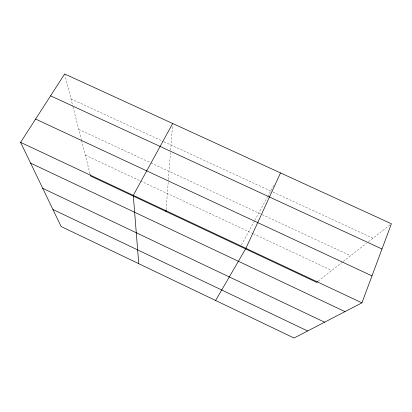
<?xml version="1.0" encoding="UTF-8"?>
<svg xmlns="http://www.w3.org/2000/svg" width="412" height="412" viewBox="0 0 412 412"><rect width="100%" height="100%" fill="white"/><g stroke="black" fill="none" stroke-linecap="round" stroke-linejoin="round"><path stroke-width="0.31" stroke-dasharray="2.06 1.54" d="M166.108 209.553L168.348 180.219M168.4 179.586L170.45 152.739M170.645 150.174L172.489 126.031M241.468 244.898L254.477 220.92M254.781 220.353L267.326 197.23M267.63 196.668L274.068 184.797M318.141 281.149L342.66 261.944M343.155 261.553L366.5 243.271M368.493 241.71L390.9 224.154M70.988 98.88L163.476 141.553M164.058 141.821L272.45 191.827M273.032 192.095L372.968 238.203M78.733 129.368L150.385 162.678M150.967 162.951L261.651 214.405M262.228 214.673L350.576 255.744M85.279 155.139L139.982 180.734M140.564 181.007L252.752 233.496M253.334 233.769L331.773 270.468M64.658 73.969L72.883 106.347M73.042 106.971L81.38 139.797M81.54 140.41L90.115 174.183"/><path stroke-width="0.62" d="M165.964 211.48L166.062 210.197M361.932 302.851L391.4 223.768L64.658 73.969L20.6 142.361L61.125 226.512L294.044 338.031L361.932 302.851L20.6 142.361M280.51 172.927L245.928 248.307L215.615 300.477M172.685 123.492L133.287 195.345L138.746 263.675M317.637 281.54L316.627 282.333L90.583 176.027L90.274 174.801M50.578 95.826L381.996 249.002M35.607 119.068L371.979 275.88M30.601 163.126L344.998 311.621M42.74 188.341L324.604 322.194M52.927 209.487L307.63 330.991"/></g></svg>
